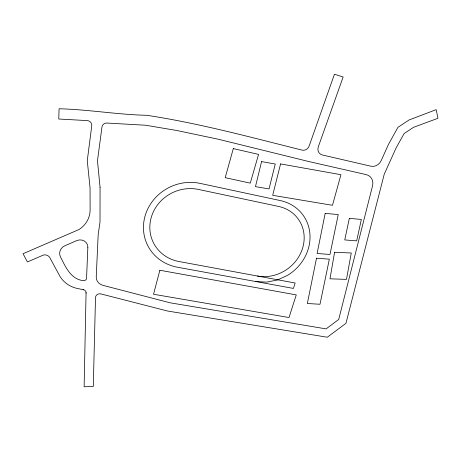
<?xml version="1.0" encoding="UTF-8"?>
<svg xmlns="http://www.w3.org/2000/svg" width="461" height="461" viewBox="0 0 461 461"><rect width="100%" height="100%" fill="white"/><g stroke="black" fill="none" stroke-linecap="round" stroke-linejoin="round"><path stroke-width="0.69" d="M86.074 292.602L84.127 386.779L93.283 386.462L95.513 297.524A4.086 3.688 -10.5 0 1 100.826 293.905L167.527 311.008L327.293 337.233L345.952 323.328L384.267 174.097L396.178 147.791L404.118 133.552L413.517 127.328L437.95 118.281L436.187 109.637L409.051 119.975L397.924 127.345L388.473 144.397L381.184 160.607A8.989 7.923 -52 0 1 370.938 166.214L322.36 154.982A6.84 6.195 -51.9 0 1 318.303 146.817L343.145 76.987L334.444 74.221L309.118 146.102A5.878 5.382 -51.8 0 1 302.134 150.125C250.651 137.28 199.336 123.266 146.805 115.296C117.411 114.651 88.449 109.476 59.06 108.773L58.766 119.019L86.973 120.58A4.743 4.61 17.1 0 1 91.756 125.853L87.273 160.624L90.051 187.84L90.114 209.847A25.343 23.736 1.1 0 1 78.912 229.578L23.05 253.717L27.412 261.957L43.472 255.008A5.665 5.163 -1 0 1 49.874 257.728L58.927 274.474A27.85 25.528 -6.9 0 0 65.923 283.112L67.456 284.241A27.85 25.528 -6.9 0 0 76.198 288.206L83.666 289.779M86.069 293.127L86.051 292.314A3.573 3.221 -8 0 0 83.965 289.871L83.107 289.664M255.843 281.556L266.637 282.126L277.459 279.994L287.618 275.315A43.962 39.796 -36.1 0 0 309.855 233.243A43.962 39.796 -36.1 0 0 280.334 200.581L200.039 183.369A45.195 42.187 -26.3 0 0 144.904 216.595A45.195 42.187 -26.3 0 0 177.427 267.219L293.432 288.43L295.161 283.008L178.96 261.514A38.857 36.269 -26.3 0 1 151.081 218.013A38.857 36.269 -26.3 0 1 198.409 189.431L278.565 206.43A37.796 34.212 -36.1 0 1 302.629 248.099A37.796 34.212 -36.1 0 1 257.509 276.047M100.06 187.35L100.008 222.052L98.193 234.545L96.24 276.871A9.485 8.655 -10.7 0 0 102.838 285.313L170.149 302.814L326.1 328.883L338.702 319.479L372.546 185.835A10.632 9.381 -48.7 0 0 366.218 174.61L308.576 161.488L218.6 139.303L176.897 130.509L145.578 125.231L106.848 123.052A4.679 4.587 9.6 0 0 101.973 127.011L97.473 160.808L100.06 187.35M87.849 247.269L86.559 278.202A2.754 2.507 -7.5 0 1 83.118 280.611C70.81 279.251 65.462 266.729 60.558 257.025A9.087 8.35 -3.8 0 1 64.932 245.725L76.831 240.573A7.802 7.209 -5.1 0 1 87.849 247.269M334.588 252.282L329.978 278.819L346.482 279.378L351.265 252.98L334.588 252.282M325.184 213.391L317.093 253.487L329.972 254.466L338.247 214.555L325.184 213.391M316.494 258.218L307.349 303.505L319.992 304.266L329.344 259.18L316.494 258.218M349.329 218.376L344.753 239.922L356.681 240.89L361.349 219.436L349.329 218.376M261.577 161.592L255.469 186.63L269.034 188.929L275.246 164.03L261.577 161.592M280.576 163.92L272.676 195.314L332.479 205.312L340.938 174.696L280.576 163.92M159.852 270.255L153.542 294.256L289.012 317.531L296.262 294.896L159.852 270.255M233.306 148.603L225.204 177.669L250.265 183.144L258.569 154.4L233.306 148.603"/></g></svg>
